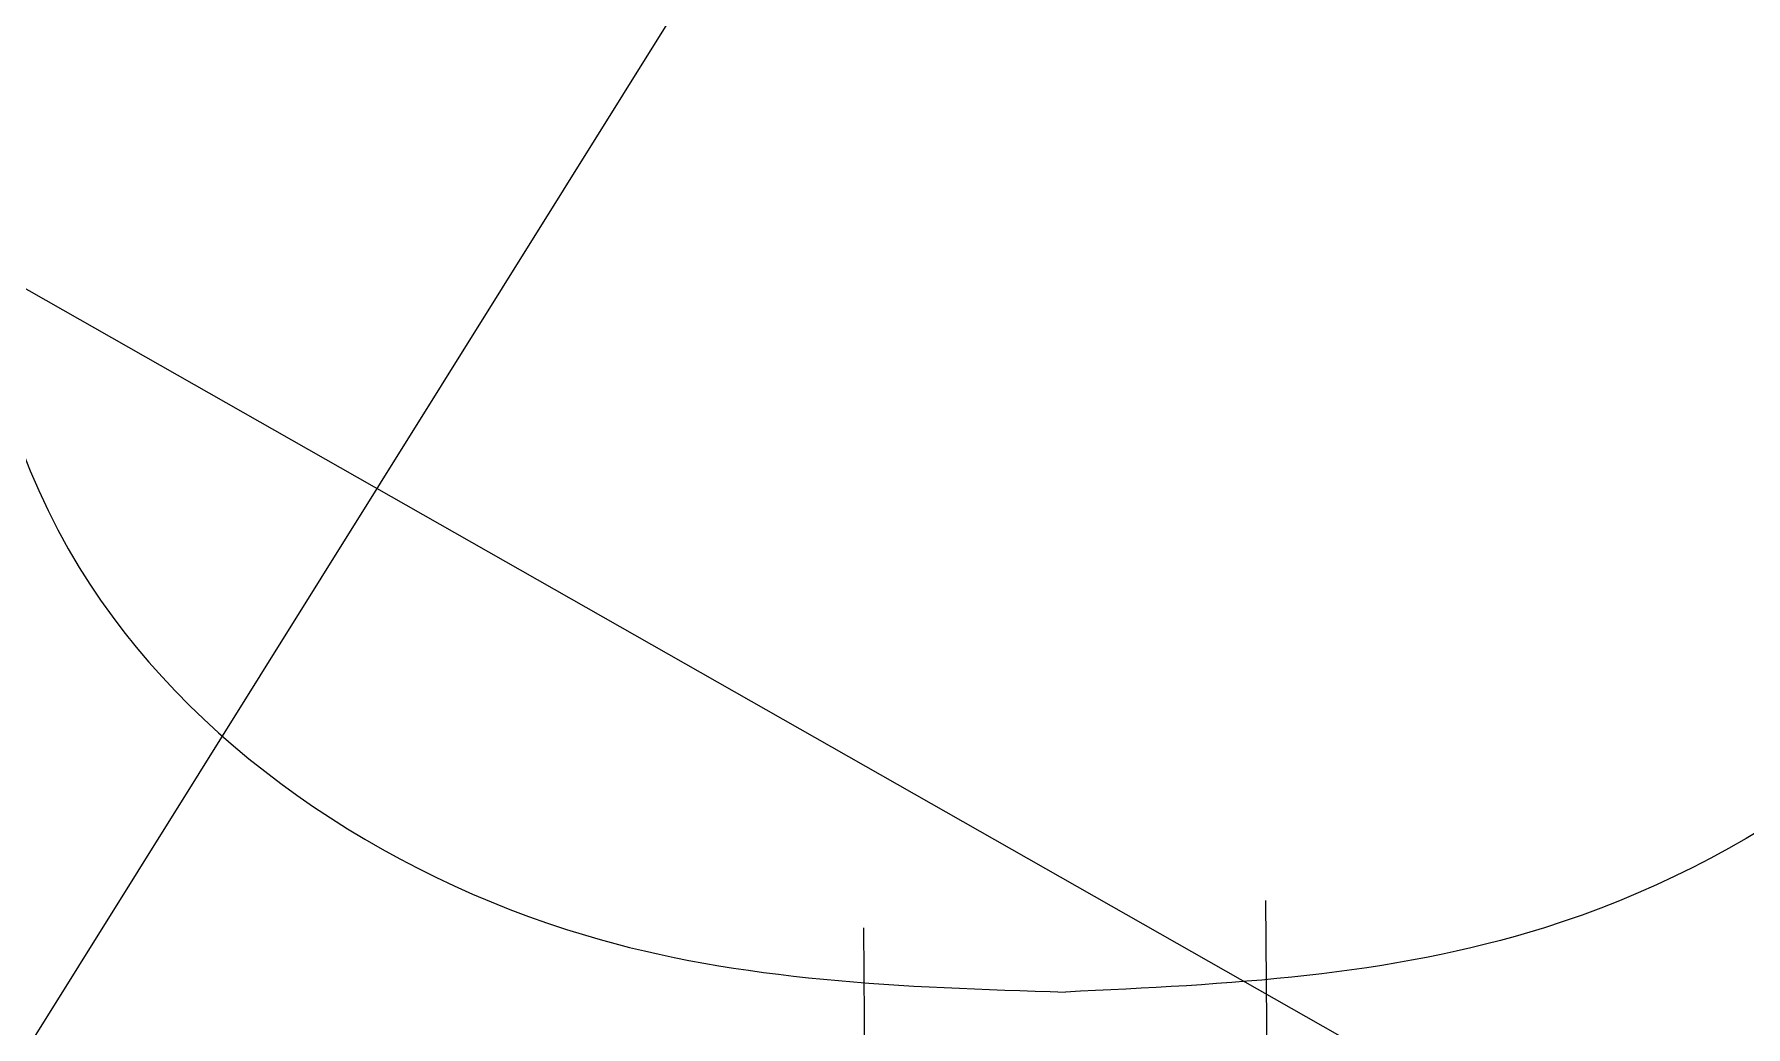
# Model space of a CAD drawing. Header units: metres. Extents: x 324293 to 653279, y 3585589 to 7191434.
# Drawn here: x 334456.5927 to 334456.9814, y 3600589.2618 to 3600589.4873 of the extents above; entities that cross this region are included whole.
import ezdxf

# ---------------------------------------------------------------- set-up
doc = ezdxf.new("R2010")
doc.units = ezdxf.units.M
for name, color, linetype in [('tarh', 6, 'Continuous'), ('Tir bargh', 10, 'Continuous'), ('V-NODE', 1, 'Continuous')]:
    doc.layers.add(name, color=color, linetype=linetype)

# ---------------------------------------------------------------- blocks, each defined once
blk = doc.blocks.new('E')
at = {"layer": 'Tir bargh'}
for p, q in [((0.75028, 4.18476), (-0.89308, 5.13588)), ((0.66267, 4.21081), (0.66267, 4.24226)), ((0.63348, 4.21036), (0.63348, 4.24051))]:
    blk.add_line(p, q, dxfattribs=at)
for points in [[(0.62498, 4.38613, -0.28802), (0.61151, 4.37845, -0.28802), (0.58662, 4.36133, -0.28802), (0.56655, 4.31675, -0.28802), (0.56887, 4.26484, -0.28802), (0.60947, 4.23725, -0.28802), (0.63635, 4.2362, -0.28802), (0.64807, 4.23574, -0.28802)], [(0.67116, 4.38613, -0.28802), (0.68464, 4.37845, -0.28802), (0.70953, 4.36133, -0.28802), (0.72959, 4.31675, -0.28802), (0.72727, 4.26484, -0.28802), (0.68667, 4.23725, -0.28802), (0.65979, 4.2362, -0.28802), (0.64807, 4.23574, -0.28802)]]:
    blk.add_open_spline(points, degree=3, knots=[0.28987, 0.28987, 0.28987, 0.28987, 0.908816, 1.521914, 2.211913, 2.829368, 3.306397, 3.306397, 3.306397, 3.306397], dxfattribs=at)
at = {"layer": 'Tir bargh', "invisible_edges": 15}
for points in [[(0.57981, 4.30746, -0.24861), (0.5795, 4.29627, -0.24843), (0.57276, 4.29627, -0.26355), (0.57311, 4.30746, -0.26367)], [(0.57311, 4.30746, -0.31238), (0.57276, 4.29627, -0.31249), (0.5795, 4.29627, -0.32762), (0.57981, 4.30746, -0.32744)], [(0.5895, 4.30746, -0.23528), (0.58923, 4.29627, -0.23504), (0.5795, 4.29627, -0.24843), (0.57981, 4.30746, -0.24861)], [(0.57981, 4.30746, -0.32744), (0.5795, 4.29627, -0.32762), (0.58923, 4.29627, -0.34101), (0.5895, 4.30746, -0.34077)], [(0.60174, 4.30746, -0.22426), (0.60153, 4.29627, -0.22396), (0.58923, 4.29627, -0.23504), (0.5895, 4.30746, -0.23528)], [(0.5895, 4.30746, -0.34077), (0.58923, 4.29627, -0.34101), (0.60153, 4.29627, -0.35209), (0.60174, 4.30746, -0.35179)], [(0.61601, 4.30746, -0.21602), (0.61586, 4.29627, -0.21569), (0.60153, 4.29627, -0.22396), (0.60174, 4.30746, -0.22426)], [(0.60174, 4.30746, -0.35179), (0.60153, 4.29627, -0.35209), (0.61586, 4.29627, -0.36036), (0.61601, 4.30746, -0.36003)], [(0.63168, 4.30746, -0.21092), (0.63161, 4.29627, -0.21057), (0.61586, 4.29627, -0.21569), (0.61601, 4.30746, -0.21602)], [(0.61601, 4.30746, -0.36003), (0.61586, 4.29627, -0.36036), (0.63161, 4.29627, -0.36548), (0.63168, 4.30746, -0.36512)], [(0.64807, 4.30746, -0.2092), (0.64807, 4.29627, -0.20884), (0.63161, 4.29627, -0.21057), (0.63168, 4.30746, -0.21092)], [(0.63168, 4.30746, -0.36512), (0.63161, 4.29627, -0.36548), (0.64807, 4.29627, -0.36721), (0.64807, 4.30746, -0.36685)], [(0.64807, 4.30746, -0.36685), (0.64807, 4.29627, -0.36721), (0.66454, 4.29627, -0.36548), (0.66446, 4.30746, -0.36512)], [(0.66446, 4.30746, -0.21092), (0.66454, 4.29627, -0.21057), (0.64807, 4.29627, -0.20884), (0.64807, 4.30746, -0.2092)], [(0.66446, 4.30746, -0.36512), (0.66454, 4.29627, -0.36548), (0.68028, 4.29627, -0.36036), (0.68013, 4.30746, -0.36003)], [(0.68013, 4.30746, -0.21602), (0.68028, 4.29627, -0.21569), (0.66454, 4.29627, -0.21057), (0.66446, 4.30746, -0.21092)], [(0.68013, 4.30746, -0.36003), (0.68028, 4.29627, -0.36036), (0.69462, 4.29627, -0.35209), (0.6944, 4.30746, -0.35179)], [(0.6944, 4.30746, -0.22426), (0.69462, 4.29627, -0.22396), (0.68028, 4.29627, -0.21569), (0.68013, 4.30746, -0.21602)], [(0.6944, 4.30746, -0.35179), (0.69462, 4.29627, -0.35209), (0.70692, 4.29627, -0.34101), (0.70665, 4.30746, -0.34077)], [(0.70665, 4.30746, -0.23528), (0.70692, 4.29627, -0.23504), (0.69462, 4.29627, -0.22396), (0.6944, 4.30746, -0.22426)], [(0.57276, 4.29627, -0.26355), (0.57392, 4.28514, -0.26393), (0.57053, 4.28514, -0.27987), (0.56932, 4.29627, -0.27975)], [(0.56932, 4.29627, -0.2963), (0.57053, 4.28514, -0.29617), (0.57392, 4.28514, -0.31212), (0.57276, 4.29627, -0.31249)], [(0.5795, 4.29627, -0.24843), (0.58055, 4.28514, -0.24904), (0.57392, 4.28514, -0.26393), (0.57276, 4.29627, -0.26355)], [(0.57276, 4.29627, -0.31249), (0.57392, 4.28514, -0.31212), (0.58055, 4.28514, -0.32701), (0.5795, 4.29627, -0.32762)], [(0.58923, 4.29627, -0.23504), (0.59013, 4.28514, -0.23585), (0.58055, 4.28514, -0.24904), (0.5795, 4.29627, -0.24843)], [(0.5795, 4.29627, -0.32762), (0.58055, 4.28514, -0.32701), (0.59013, 4.28514, -0.3402), (0.58923, 4.29627, -0.34101)], [(0.60153, 4.29627, -0.22396), (0.60224, 4.28514, -0.22494), (0.59013, 4.28514, -0.23585), (0.58923, 4.29627, -0.23504)], [(0.58923, 4.29627, -0.34101), (0.59013, 4.28514, -0.3402), (0.60224, 4.28514, -0.35111), (0.60153, 4.29627, -0.35209)], [(0.61586, 4.29627, -0.21569), (0.61636, 4.28514, -0.21679), (0.60224, 4.28514, -0.22494), (0.60153, 4.29627, -0.22396)], [(0.60153, 4.29627, -0.35209), (0.60224, 4.28514, -0.35111), (0.61636, 4.28514, -0.35926), (0.61586, 4.29627, -0.36036)], [(0.63161, 4.29627, -0.21057), (0.63186, 4.28514, -0.21176), (0.61636, 4.28514, -0.21679), (0.61586, 4.29627, -0.21569)], [(0.61586, 4.29627, -0.36036), (0.61636, 4.28514, -0.35926), (0.63186, 4.28514, -0.36429), (0.63161, 4.29627, -0.36548)], [(0.64807, 4.29627, -0.20884), (0.64807, 4.28514, -0.21005), (0.63186, 4.28514, -0.21176), (0.63161, 4.29627, -0.21057)], [(0.63161, 4.29627, -0.36548), (0.63186, 4.28514, -0.36429), (0.64807, 4.28514, -0.366), (0.64807, 4.29627, -0.36721)], [(0.64807, 4.29627, -0.36721), (0.64807, 4.28514, -0.366), (0.66428, 4.28514, -0.36429), (0.66454, 4.29627, -0.36548)], [(0.66454, 4.29627, -0.21057), (0.66428, 4.28514, -0.21176), (0.64807, 4.28514, -0.21005), (0.64807, 4.29627, -0.20884)], [(0.66454, 4.29627, -0.36548), (0.66428, 4.28514, -0.36429), (0.67979, 4.28514, -0.35926), (0.68028, 4.29627, -0.36036)], [(0.68028, 4.29627, -0.21569), (0.67979, 4.28514, -0.21679), (0.66428, 4.28514, -0.21176), (0.66454, 4.29627, -0.21057)], [(0.68028, 4.29627, -0.36036), (0.67979, 4.28514, -0.35926), (0.6939, 4.28514, -0.35111), (0.69462, 4.29627, -0.35209)], [(0.69462, 4.29627, -0.22396), (0.6939, 4.28514, -0.22494), (0.67979, 4.28514, -0.21679), (0.68028, 4.29627, -0.21569)], [(0.69462, 4.29627, -0.35209), (0.6939, 4.28514, -0.35111), (0.70602, 4.28514, -0.3402), (0.70692, 4.29627, -0.34101)], [(0.70692, 4.29627, -0.23504), (0.70602, 4.28514, -0.23585), (0.6939, 4.28514, -0.22494), (0.69462, 4.29627, -0.22396)], [(0.57392, 4.28514, -0.26393), (0.57687, 4.27439, -0.26489), (0.57361, 4.27439, -0.2802), (0.57053, 4.28514, -0.27987)], [(0.57053, 4.28514, -0.27987), (0.57361, 4.27439, -0.2802), (0.57361, 4.27439, -0.29585), (0.57053, 4.28514, -0.29617)], [(0.57053, 4.28514, -0.29617), (0.57361, 4.27439, -0.29585), (0.57687, 4.27439, -0.31116), (0.57392, 4.28514, -0.31212)], [(0.58055, 4.28514, -0.24904), (0.58323, 4.27439, -0.25059), (0.57687, 4.27439, -0.26489), (0.57392, 4.28514, -0.26393)], [(0.57392, 4.28514, -0.31212), (0.57687, 4.27439, -0.31116), (0.58323, 4.27439, -0.32546), (0.58055, 4.28514, -0.32701)], [(0.59013, 4.28514, -0.23585), (0.59243, 4.27439, -0.23793), (0.58323, 4.27439, -0.25059), (0.58055, 4.28514, -0.24904)], [(0.58055, 4.28514, -0.32701), (0.58323, 4.27439, -0.32546), (0.59243, 4.27439, -0.33812), (0.59013, 4.28514, -0.3402)], [(0.60224, 4.28514, -0.22494), (0.60406, 4.27439, -0.22745), (0.59243, 4.27439, -0.23793), (0.59013, 4.28514, -0.23585)], [(0.59013, 4.28514, -0.3402), (0.59243, 4.27439, -0.33812), (0.60406, 4.27439, -0.3486), (0.60224, 4.28514, -0.35111)], [(0.61636, 4.28514, -0.21679), (0.61762, 4.27439, -0.21963), (0.60406, 4.27439, -0.22745), (0.60224, 4.28514, -0.22494)], [(0.60224, 4.28514, -0.35111), (0.60406, 4.27439, -0.3486), (0.61762, 4.27439, -0.35642), (0.61636, 4.28514, -0.35926)], [(0.63186, 4.28514, -0.21176), (0.63251, 4.27439, -0.21479), (0.61762, 4.27439, -0.21963), (0.61636, 4.28514, -0.21679)], [(0.61636, 4.28514, -0.35926), (0.61762, 4.27439, -0.35642), (0.63251, 4.27439, -0.36126), (0.63186, 4.28514, -0.36429)], [(0.64807, 4.28514, -0.21005), (0.64807, 4.27439, -0.21315), (0.63251, 4.27439, -0.21479), (0.63186, 4.28514, -0.21176)], [(0.63186, 4.28514, -0.36429), (0.63251, 4.27439, -0.36126), (0.64807, 4.27439, -0.3629), (0.64807, 4.28514, -0.366)], [(0.64807, 4.28514, -0.366), (0.64807, 4.27439, -0.3629), (0.66364, 4.27439, -0.36126), (0.66428, 4.28514, -0.36429)], [(0.66428, 4.28514, -0.21176), (0.66364, 4.27439, -0.21479), (0.64807, 4.27439, -0.21315), (0.64807, 4.28514, -0.21005)], [(0.66428, 4.28514, -0.36429), (0.66364, 4.27439, -0.36126), (0.67852, 4.27439, -0.35642), (0.67979, 4.28514, -0.35926)], [(0.67979, 4.28514, -0.21679), (0.67852, 4.27439, -0.21963), (0.66364, 4.27439, -0.21479), (0.66428, 4.28514, -0.21176)], [(0.67979, 4.28514, -0.35926), (0.67852, 4.27439, -0.35642), (0.69208, 4.27439, -0.3486), (0.6939, 4.28514, -0.35111)], [(0.6939, 4.28514, -0.22494), (0.69208, 4.27439, -0.22745), (0.67852, 4.27439, -0.21963), (0.67979, 4.28514, -0.21679)], [(0.6939, 4.28514, -0.35111), (0.69208, 4.27439, -0.3486), (0.70371, 4.27439, -0.33812), (0.70602, 4.28514, -0.3402)], [(0.70602, 4.28514, -0.23585), (0.70371, 4.27439, -0.23793), (0.69208, 4.27439, -0.22745), (0.6939, 4.28514, -0.22494)], [(0.57687, 4.27439, -0.26489), (0.58187, 4.26452, -0.26651), (0.57885, 4.26452, -0.28075), (0.57361, 4.27439, -0.2802)], [(0.57361, 4.27439, -0.2802), (0.57885, 4.26452, -0.28075), (0.57885, 4.26452, -0.2953), (0.57361, 4.27439, -0.29585)], [(0.57361, 4.27439, -0.29585), (0.57885, 4.26452, -0.2953), (0.58187, 4.26452, -0.30953), (0.57687, 4.27439, -0.31116)], [(0.58323, 4.27439, -0.25059), (0.58779, 4.26452, -0.25322), (0.58187, 4.26452, -0.26651), (0.57687, 4.27439, -0.26489)], [(0.57687, 4.27439, -0.31116), (0.58187, 4.26452, -0.30953), (0.58779, 4.26452, -0.32283), (0.58323, 4.27439, -0.32546)], [(0.59243, 4.27439, -0.23793), (0.59634, 4.26452, -0.24145), (0.58779, 4.26452, -0.25322), (0.58323, 4.27439, -0.25059)], [(0.58323, 4.27439, -0.32546), (0.58779, 4.26452, -0.32283), (0.59634, 4.26452, -0.3346), (0.59243, 4.27439, -0.33812)], [(0.60406, 4.27439, -0.22745), (0.60716, 4.26452, -0.23171), (0.59634, 4.26452, -0.24145), (0.59243, 4.27439, -0.23793)], [(0.59243, 4.27439, -0.33812), (0.59634, 4.26452, -0.3346), (0.60716, 4.26452, -0.34434), (0.60406, 4.27439, -0.3486)], [(0.61762, 4.27439, -0.21963), (0.61976, 4.26452, -0.22443), (0.60716, 4.26452, -0.23171), (0.60406, 4.27439, -0.22745)], [(0.60406, 4.27439, -0.3486), (0.60716, 4.26452, -0.34434), (0.61976, 4.26452, -0.35161), (0.61762, 4.27439, -0.35642)], [(0.63251, 4.27439, -0.21479), (0.6336, 4.26452, -0.21994), (0.61976, 4.26452, -0.22443), (0.61762, 4.27439, -0.21963)], [(0.61762, 4.27439, -0.35642), (0.61976, 4.26452, -0.35161), (0.6336, 4.26452, -0.35611), (0.63251, 4.27439, -0.36126)], [(0.64807, 4.27439, -0.21315), (0.64807, 4.26452, -0.21842), (0.6336, 4.26452, -0.21994), (0.63251, 4.27439, -0.21479)], [(0.63251, 4.27439, -0.36126), (0.6336, 4.26452, -0.35611), (0.64807, 4.26452, -0.35763), (0.64807, 4.27439, -0.3629)], [(0.64807, 4.27439, -0.3629), (0.64807, 4.26452, -0.35763), (0.66254, 4.26452, -0.35611), (0.66364, 4.27439, -0.36126)], [(0.66364, 4.27439, -0.21479), (0.66254, 4.26452, -0.21994), (0.64807, 4.26452, -0.21842), (0.64807, 4.27439, -0.21315)], [(0.66364, 4.27439, -0.36126), (0.66254, 4.26452, -0.35611), (0.67638, 4.26452, -0.35161), (0.67852, 4.27439, -0.35642)], [(0.67852, 4.27439, -0.21963), (0.67638, 4.26452, -0.22443), (0.66254, 4.26452, -0.21994), (0.66364, 4.27439, -0.21479)], [(0.67852, 4.27439, -0.35642), (0.67638, 4.26452, -0.35161), (0.68899, 4.26452, -0.34434), (0.69208, 4.27439, -0.3486)], [(0.69208, 4.27439, -0.22745), (0.68899, 4.26452, -0.23171), (0.67638, 4.26452, -0.22443), (0.67852, 4.27439, -0.21963)], [(0.69208, 4.27439, -0.3486), (0.68899, 4.26452, -0.34434), (0.6998, 4.26452, -0.3346), (0.70371, 4.27439, -0.33812)], [(0.70371, 4.27439, -0.23793), (0.6998, 4.26452, -0.24145), (0.68899, 4.26452, -0.23171), (0.69208, 4.27439, -0.22745)], [(0.58187, 4.26452, -0.26651), (0.5888, 4.25602, -0.26877), (0.58609, 4.25602, -0.28151), (0.57885, 4.26452, -0.28075)], [(0.57885, 4.26452, -0.28075), (0.58609, 4.25602, -0.28151), (0.58609, 4.25602, -0.29454), (0.57885, 4.26452, -0.2953)], [(0.57885, 4.26452, -0.2953), (0.58609, 4.25602, -0.29454), (0.5888, 4.25602, -0.30728), (0.58187, 4.26452, -0.30953)], [(0.58779, 4.26452, -0.25322), (0.5941, 4.25602, -0.25686), (0.5888, 4.25602, -0.26877), (0.58187, 4.26452, -0.26651)], [(0.58187, 4.26452, -0.30953), (0.5888, 4.25602, -0.30728), (0.5941, 4.25602, -0.31919), (0.58779, 4.26452, -0.32283)], [(0.59634, 4.26452, -0.24145), (0.60176, 4.25602, -0.24632), (0.5941, 4.25602, -0.25686), (0.58779, 4.26452, -0.25322)], [(0.58779, 4.26452, -0.32283), (0.5941, 4.25602, -0.31919), (0.60176, 4.25602, -0.32973), (0.59634, 4.26452, -0.3346)], [(0.60716, 4.26452, -0.23171), (0.61144, 4.25602, -0.2376), (0.60176, 4.25602, -0.24632), (0.59634, 4.26452, -0.24145)], [(0.59634, 4.26452, -0.3346), (0.60176, 4.25602, -0.32973), (0.61144, 4.25602, -0.33845), (0.60716, 4.26452, -0.34434)], [(0.61976, 4.26452, -0.22443), (0.62272, 4.25602, -0.23109), (0.61144, 4.25602, -0.2376), (0.60716, 4.26452, -0.23171)], [(0.60716, 4.26452, -0.34434), (0.61144, 4.25602, -0.33845), (0.62272, 4.25602, -0.34496), (0.61976, 4.26452, -0.35161)], [(0.6336, 4.26452, -0.21994), (0.63511, 4.25602, -0.22706), (0.62272, 4.25602, -0.23109), (0.61976, 4.26452, -0.22443)], [(0.61976, 4.26452, -0.35161), (0.62272, 4.25602, -0.34496), (0.63511, 4.25602, -0.34899), (0.6336, 4.26452, -0.35611)], [(0.64807, 4.26452, -0.21842), (0.64807, 4.25602, -0.2257), (0.63511, 4.25602, -0.22706), (0.6336, 4.26452, -0.21994)], [(0.6336, 4.26452, -0.35611), (0.63511, 4.25602, -0.34899), (0.64807, 4.25602, -0.35035), (0.64807, 4.26452, -0.35763)], [(0.64807, 4.26452, -0.35763), (0.64807, 4.25602, -0.35035), (0.66103, 4.25602, -0.34899), (0.66254, 4.26452, -0.35611)], [(0.66254, 4.26452, -0.21994), (0.66103, 4.25602, -0.22706), (0.64807, 4.25602, -0.2257), (0.64807, 4.26452, -0.21842)], [(0.66254, 4.26452, -0.35611), (0.66103, 4.25602, -0.34899), (0.67342, 4.25602, -0.34496), (0.67638, 4.26452, -0.35161)], [(0.67638, 4.26452, -0.22443), (0.67342, 4.25602, -0.23109), (0.66103, 4.25602, -0.22706), (0.66254, 4.26452, -0.21994)], [(0.67638, 4.26452, -0.35161), (0.67342, 4.25602, -0.34496), (0.68471, 4.25602, -0.33845), (0.68899, 4.26452, -0.34434)], [(0.68899, 4.26452, -0.23171), (0.68471, 4.25602, -0.2376), (0.67342, 4.25602, -0.23109), (0.67638, 4.26452, -0.22443)], [(0.68899, 4.26452, -0.34434), (0.68471, 4.25602, -0.33845), (0.69439, 4.25602, -0.32973), (0.6998, 4.26452, -0.3346)], [(0.6998, 4.26452, -0.24145), (0.69439, 4.25602, -0.24632), (0.68471, 4.25602, -0.2376), (0.68899, 4.26452, -0.23171)], [(0.6998, 4.26452, -0.3346), (0.69439, 4.25602, -0.32973), (0.70205, 4.25602, -0.31919), (0.70835, 4.26452, -0.32283)], [(0.70835, 4.26452, -0.25322), (0.70205, 4.25602, -0.25686), (0.69439, 4.25602, -0.24632), (0.6998, 4.26452, -0.24145)], [(0.5888, 4.25602, -0.26877), (0.59711, 4.24904, -0.27147), (0.59479, 4.24904, -0.28242), (0.58609, 4.25602, -0.28151)], [(0.58609, 4.25602, -0.28151), (0.59479, 4.24904, -0.28242), (0.59479, 4.24904, -0.29363), (0.58609, 4.25602, -0.29454)], [(0.58609, 4.25602, -0.29454), (0.59479, 4.24904, -0.29363), (0.59711, 4.24904, -0.30458), (0.5888, 4.25602, -0.30728)], [(0.5941, 4.25602, -0.25686), (0.60167, 4.24904, -0.26123), (0.59711, 4.24904, -0.27147), (0.5888, 4.25602, -0.26877)], [(0.5888, 4.25602, -0.30728), (0.59711, 4.24904, -0.30458), (0.60167, 4.24904, -0.31481), (0.5941, 4.25602, -0.31919)], [(0.60176, 4.25602, -0.24632), (0.60825, 4.24904, -0.25217), (0.60167, 4.24904, -0.26123), (0.5941, 4.25602, -0.25686)], [(0.5941, 4.25602, -0.31919), (0.60167, 4.24904, -0.31481), (0.60825, 4.24904, -0.32388), (0.60176, 4.25602, -0.32973)], [(0.61144, 4.25602, -0.2376), (0.61658, 4.24904, -0.24468), (0.60825, 4.24904, -0.25217), (0.60176, 4.25602, -0.24632)], [(0.60176, 4.25602, -0.32973), (0.60825, 4.24904, -0.32388), (0.61658, 4.24904, -0.33137), (0.61144, 4.25602, -0.33845)], [(0.62272, 4.25602, -0.23109), (0.62628, 4.24904, -0.23908), (0.61658, 4.24904, -0.24468), (0.61144, 4.25602, -0.2376)], [(0.61144, 4.25602, -0.33845), (0.61658, 4.24904, -0.33137), (0.62628, 4.24904, -0.33697), (0.62272, 4.25602, -0.34496)], [(0.63511, 4.25602, -0.22706), (0.63693, 4.24904, -0.23562), (0.62628, 4.24904, -0.23908), (0.62272, 4.25602, -0.23109)], [(0.62272, 4.25602, -0.34496), (0.62628, 4.24904, -0.33697), (0.63693, 4.24904, -0.34043), (0.63511, 4.25602, -0.34899)], [(0.64807, 4.25602, -0.2257), (0.64807, 4.24904, -0.23445), (0.63693, 4.24904, -0.23562), (0.63511, 4.25602, -0.22706)], [(0.63511, 4.25602, -0.34899), (0.63693, 4.24904, -0.34043), (0.64807, 4.24904, -0.3416), (0.64807, 4.25602, -0.35035)], [(0.64807, 4.25602, -0.35035), (0.64807, 4.24904, -0.3416), (0.65921, 4.24904, -0.34043), (0.66103, 4.25602, -0.34899)], [(0.66103, 4.25602, -0.22706), (0.65921, 4.24904, -0.23562), (0.64807, 4.24904, -0.23445), (0.64807, 4.25602, -0.2257)], [(0.66103, 4.25602, -0.34899), (0.65921, 4.24904, -0.34043), (0.66986, 4.24904, -0.33697), (0.67342, 4.25602, -0.34496)], [(0.67342, 4.25602, -0.23109), (0.66986, 4.24904, -0.23908), (0.65921, 4.24904, -0.23562), (0.66103, 4.25602, -0.22706)], [(0.67342, 4.25602, -0.34496), (0.66986, 4.24904, -0.33697), (0.67957, 4.24904, -0.33137), (0.68471, 4.25602, -0.33845)], [(0.68471, 4.25602, -0.2376), (0.67957, 4.24904, -0.24468), (0.66986, 4.24904, -0.23908), (0.67342, 4.25602, -0.23109)], [(0.68471, 4.25602, -0.33845), (0.67957, 4.24904, -0.33137), (0.68789, 4.24904, -0.32388), (0.69439, 4.25602, -0.32973)], [(0.69439, 4.25602, -0.24632), (0.68789, 4.24904, -0.25217), (0.67957, 4.24904, -0.24468), (0.68471, 4.25602, -0.2376)], [(0.69439, 4.25602, -0.32973), (0.68789, 4.24904, -0.32388), (0.69447, 4.24904, -0.31481), (0.70205, 4.25602, -0.31919)], [(0.70205, 4.25602, -0.25686), (0.69447, 4.24904, -0.26123), (0.68789, 4.24904, -0.25217), (0.69439, 4.25602, -0.24632)], [(0.70205, 4.25602, -0.31919), (0.69447, 4.24904, -0.31481), (0.69903, 4.24904, -0.30458), (0.70735, 4.25602, -0.30728)], [(0.70735, 4.25602, -0.26877), (0.69903, 4.24904, -0.27147), (0.69447, 4.24904, -0.26123), (0.70205, 4.25602, -0.25686)], [(0.59711, 4.24904, -0.27147), (0.60641, 4.24358, -0.27449), (0.60451, 4.24358, -0.28345), (0.59479, 4.24904, -0.28242)], [(0.59479, 4.24904, -0.28242), (0.60451, 4.24358, -0.28345), (0.60451, 4.24358, -0.2926), (0.59479, 4.24904, -0.29363)], [(0.59479, 4.24904, -0.29363), (0.60451, 4.24358, -0.2926), (0.60641, 4.24358, -0.30156), (0.59711, 4.24904, -0.30458)], [(0.60167, 4.24904, -0.26123), (0.61014, 4.24358, -0.26612), (0.60641, 4.24358, -0.27449), (0.59711, 4.24904, -0.27147)], [(0.59711, 4.24904, -0.30458), (0.60641, 4.24358, -0.30156), (0.61014, 4.24358, -0.30993), (0.60167, 4.24904, -0.31481)], [(0.60825, 4.24904, -0.25217), (0.61552, 4.24358, -0.25871), (0.61014, 4.24358, -0.26612), (0.60167, 4.24904, -0.26123)], [(0.60167, 4.24904, -0.31481), (0.61014, 4.24358, -0.30993), (0.61552, 4.24358, -0.31734), (0.60825, 4.24904, -0.32388)], [(0.61658, 4.24904, -0.24468), (0.62232, 4.24358, -0.25259), (0.61552, 4.24358, -0.25871), (0.60825, 4.24904, -0.25217)], [(0.60825, 4.24904, -0.32388), (0.61552, 4.24358, -0.31734), (0.62232, 4.24358, -0.32346), (0.61658, 4.24904, -0.33137)], [(0.62628, 4.24904, -0.23908), (0.63025, 4.24358, -0.24801), (0.62232, 4.24358, -0.25259), (0.61658, 4.24904, -0.24468)], [(0.61658, 4.24904, -0.33137), (0.62232, 4.24358, -0.32346), (0.63025, 4.24358, -0.32804), (0.62628, 4.24904, -0.33697)], [(0.63693, 4.24904, -0.23562), (0.63896, 4.24358, -0.24518), (0.63025, 4.24358, -0.24801), (0.62628, 4.24904, -0.23908)], [(0.62628, 4.24904, -0.33697), (0.63025, 4.24358, -0.32804), (0.63896, 4.24358, -0.33087), (0.63693, 4.24904, -0.34043)], [(0.64807, 4.24904, -0.23445), (0.64807, 4.24358, -0.24422), (0.63896, 4.24358, -0.24518), (0.63693, 4.24904, -0.23562)], [(0.63693, 4.24904, -0.34043), (0.63896, 4.24358, -0.33087), (0.64807, 4.24358, -0.33183), (0.64807, 4.24904, -0.3416)], [(0.64807, 4.24904, -0.3416), (0.64807, 4.24358, -0.33183), (0.65718, 4.24358, -0.33087), (0.65921, 4.24904, -0.34043)], [(0.65921, 4.24904, -0.23562), (0.65718, 4.24358, -0.24518), (0.64807, 4.24358, -0.24422), (0.64807, 4.24904, -0.23445)], [(0.65921, 4.24904, -0.34043), (0.65718, 4.24358, -0.33087), (0.66589, 4.24358, -0.32804), (0.66986, 4.24904, -0.33697)], [(0.66986, 4.24904, -0.23908), (0.66589, 4.24358, -0.24801), (0.65718, 4.24358, -0.24518), (0.65921, 4.24904, -0.23562)], [(0.66986, 4.24904, -0.33697), (0.66589, 4.24358, -0.32804), (0.67382, 4.24358, -0.32346), (0.67957, 4.24904, -0.33137)], [(0.67957, 4.24904, -0.24468), (0.67382, 4.24358, -0.25259), (0.66589, 4.24358, -0.24801), (0.66986, 4.24904, -0.23908)], [(0.67957, 4.24904, -0.33137), (0.67382, 4.24358, -0.32346), (0.68063, 4.24358, -0.31734), (0.68789, 4.24904, -0.32388)], [(0.68789, 4.24904, -0.25217), (0.68063, 4.24358, -0.25871), (0.67382, 4.24358, -0.25259), (0.67957, 4.24904, -0.24468)], [(0.68789, 4.24904, -0.32388), (0.68063, 4.24358, -0.31734), (0.68601, 4.24358, -0.30993), (0.69447, 4.24904, -0.31481)], [(0.69447, 4.24904, -0.26123), (0.68601, 4.24358, -0.26612), (0.68063, 4.24358, -0.25871), (0.68789, 4.24904, -0.25217)], [(0.69447, 4.24904, -0.31481), (0.68601, 4.24358, -0.30993), (0.68973, 4.24358, -0.30156), (0.69903, 4.24904, -0.30458)], [(0.69903, 4.24904, -0.27147), (0.68973, 4.24358, -0.27449), (0.68601, 4.24358, -0.26612), (0.69447, 4.24904, -0.26123)], [(0.69903, 4.24904, -0.30458), (0.68973, 4.24358, -0.30156), (0.69164, 4.24358, -0.2926), (0.70136, 4.24904, -0.29363)], [(0.70136, 4.24904, -0.28242), (0.69164, 4.24358, -0.28345), (0.68973, 4.24358, -0.27449), (0.69903, 4.24904, -0.27147)], [(0.70136, 4.24904, -0.29363), (0.69164, 4.24358, -0.2926), (0.69164, 4.24358, -0.28345), (0.70136, 4.24904, -0.28242)], [(0.60641, 4.24358, -0.27449), (0.6164, 4.2397, -0.27773), (0.61495, 4.2397, -0.28454), (0.60451, 4.24358, -0.28345)], [(0.60451, 4.24358, -0.28345), (0.61495, 4.2397, -0.28454), (0.61495, 4.2397, -0.29151), (0.60451, 4.24358, -0.2926)], [(0.60451, 4.24358, -0.2926), (0.61495, 4.2397, -0.29151), (0.6164, 4.2397, -0.29832), (0.60641, 4.24358, -0.30156)], [(0.61014, 4.24358, -0.26612), (0.61923, 4.2397, -0.27137), (0.6164, 4.2397, -0.27773), (0.60641, 4.24358, -0.27449)], [(0.60641, 4.24358, -0.30156), (0.6164, 4.2397, -0.29832), (0.61923, 4.2397, -0.30468), (0.61014, 4.24358, -0.30993)], [(0.61552, 4.24358, -0.25871), (0.62332, 4.2397, -0.26574), (0.61923, 4.2397, -0.27137), (0.61014, 4.24358, -0.26612)], [(0.61014, 4.24358, -0.30993), (0.61923, 4.2397, -0.30468), (0.62332, 4.2397, -0.31031), (0.61552, 4.24358, -0.31734)], [(0.62232, 4.24358, -0.25259), (0.6285, 4.2397, -0.26108), (0.62332, 4.2397, -0.26574), (0.61552, 4.24358, -0.25871)], [(0.61552, 4.24358, -0.31734), (0.62332, 4.2397, -0.31031), (0.6285, 4.2397, -0.31497), (0.62232, 4.24358, -0.32346)], [(0.63025, 4.24358, -0.24801), (0.63453, 4.2397, -0.2576), (0.6285, 4.2397, -0.26108), (0.62232, 4.24358, -0.25259)], [(0.62232, 4.24358, -0.32346), (0.6285, 4.2397, -0.31497), (0.63453, 4.2397, -0.31845), (0.63025, 4.24358, -0.32804)], [(0.63896, 4.24358, -0.24518), (0.64115, 4.2397, -0.25545), (0.63453, 4.2397, -0.2576), (0.63025, 4.24358, -0.24801)], [(0.63025, 4.24358, -0.32804), (0.63453, 4.2397, -0.31845), (0.64115, 4.2397, -0.3206), (0.63896, 4.24358, -0.33087)], [(0.64807, 4.24358, -0.24422), (0.64807, 4.2397, -0.25472), (0.64115, 4.2397, -0.25545), (0.63896, 4.24358, -0.24518)], [(0.63896, 4.24358, -0.33087), (0.64115, 4.2397, -0.3206), (0.64807, 4.2397, -0.32133), (0.64807, 4.24358, -0.33183)], [(0.64807, 4.24358, -0.33183), (0.64807, 4.2397, -0.32133), (0.655, 4.2397, -0.3206), (0.65718, 4.24358, -0.33087)], [(0.65718, 4.24358, -0.24518), (0.655, 4.2397, -0.25545), (0.64807, 4.2397, -0.25472), (0.64807, 4.24358, -0.24422)], [(0.65718, 4.24358, -0.33087), (0.655, 4.2397, -0.3206), (0.66162, 4.2397, -0.31845), (0.66589, 4.24358, -0.32804)], [(0.66589, 4.24358, -0.24801), (0.66162, 4.2397, -0.2576), (0.655, 4.2397, -0.25545), (0.65718, 4.24358, -0.24518)], [(0.66589, 4.24358, -0.32804), (0.66162, 4.2397, -0.31845), (0.66765, 4.2397, -0.31497), (0.67382, 4.24358, -0.32346)], [(0.67382, 4.24358, -0.25259), (0.66765, 4.2397, -0.26108), (0.66162, 4.2397, -0.2576), (0.66589, 4.24358, -0.24801)], [(0.67382, 4.24358, -0.32346), (0.66765, 4.2397, -0.31497), (0.67282, 4.2397, -0.31031), (0.68063, 4.24358, -0.31734)], [(0.68063, 4.24358, -0.25871), (0.67282, 4.2397, -0.26574), (0.66765, 4.2397, -0.26108), (0.67382, 4.24358, -0.25259)], [(0.68063, 4.24358, -0.31734), (0.67282, 4.2397, -0.31031), (0.67691, 4.2397, -0.30468), (0.68601, 4.24358, -0.30993)], [(0.68601, 4.24358, -0.26612), (0.67691, 4.2397, -0.27137), (0.67282, 4.2397, -0.26574), (0.68063, 4.24358, -0.25871)], [(0.68601, 4.24358, -0.30993), (0.67691, 4.2397, -0.30468), (0.67975, 4.2397, -0.29832), (0.68973, 4.24358, -0.30156)], [(0.68973, 4.24358, -0.27449), (0.67975, 4.2397, -0.27773), (0.67691, 4.2397, -0.27137), (0.68601, 4.24358, -0.26612)], [(0.68973, 4.24358, -0.30156), (0.67975, 4.2397, -0.29832), (0.68119, 4.2397, -0.29151), (0.69164, 4.24358, -0.2926)], [(0.69164, 4.24358, -0.28345), (0.68119, 4.2397, -0.28454), (0.67975, 4.2397, -0.27773), (0.68973, 4.24358, -0.27449)], [(0.69164, 4.24358, -0.2926), (0.68119, 4.2397, -0.29151), (0.68119, 4.2397, -0.28454), (0.69164, 4.24358, -0.28345)], [(0.6164, 4.2397, -0.27773), (0.62682, 4.2374, -0.28112), (0.62585, 4.2374, -0.28569), (0.61495, 4.2397, -0.28454)], [(0.61495, 4.2397, -0.28454), (0.62585, 4.2374, -0.28569), (0.62585, 4.2374, -0.29036), (0.61495, 4.2397, -0.29151)], [(0.61495, 4.2397, -0.29151), (0.62585, 4.2374, -0.29036), (0.62682, 4.2374, -0.29493), (0.6164, 4.2397, -0.29832)], [(0.61923, 4.2397, -0.27137), (0.62872, 4.2374, -0.27685), (0.62682, 4.2374, -0.28112), (0.6164, 4.2397, -0.27773)], [(0.6164, 4.2397, -0.29832), (0.62682, 4.2374, -0.29493), (0.62872, 4.2374, -0.2992), (0.61923, 4.2397, -0.30468)], [(0.62332, 4.2397, -0.26574), (0.63147, 4.2374, -0.27308), (0.62872, 4.2374, -0.27685), (0.61923, 4.2397, -0.27137)], [(0.61923, 4.2397, -0.30468), (0.62872, 4.2374, -0.2992), (0.63147, 4.2374, -0.30297), (0.62332, 4.2397, -0.31031)], [(0.6285, 4.2397, -0.26108), (0.63494, 4.2374, -0.26995), (0.63147, 4.2374, -0.27308), (0.62332, 4.2397, -0.26574)], [(0.62332, 4.2397, -0.31031), (0.63147, 4.2374, -0.30297), (0.63494, 4.2374, -0.3061), (0.6285, 4.2397, -0.31497)], [(0.63453, 4.2397, -0.2576), (0.63898, 4.2374, -0.26761), (0.63494, 4.2374, -0.26995), (0.6285, 4.2397, -0.26108)], [(0.6285, 4.2397, -0.31497), (0.63494, 4.2374, -0.3061), (0.63898, 4.2374, -0.30843), (0.63453, 4.2397, -0.31845)], [(0.64115, 4.2397, -0.25545), (0.64343, 4.2374, -0.26617), (0.63898, 4.2374, -0.26761), (0.63453, 4.2397, -0.2576)], [(0.63453, 4.2397, -0.31845), (0.63898, 4.2374, -0.30843), (0.64343, 4.2374, -0.30988), (0.64115, 4.2397, -0.3206)], [(0.64807, 4.2397, -0.25472), (0.64807, 4.2374, -0.26568), (0.64343, 4.2374, -0.26617), (0.64115, 4.2397, -0.25545)], [(0.64115, 4.2397, -0.3206), (0.64343, 4.2374, -0.30988), (0.64807, 4.2374, -0.31037), (0.64807, 4.2397, -0.32133)], [(0.64807, 4.2397, -0.32133), (0.64807, 4.2374, -0.31037), (0.65272, 4.2374, -0.30988), (0.655, 4.2397, -0.3206)], [(0.655, 4.2397, -0.25545), (0.65272, 4.2374, -0.26617), (0.64807, 4.2374, -0.26568), (0.64807, 4.2397, -0.25472)], [(0.655, 4.2397, -0.3206), (0.65272, 4.2374, -0.30988), (0.65716, 4.2374, -0.30843), (0.66162, 4.2397, -0.31845)], [(0.66162, 4.2397, -0.2576), (0.65716, 4.2374, -0.26761), (0.65272, 4.2374, -0.26617), (0.655, 4.2397, -0.25545)], [(0.66162, 4.2397, -0.31845), (0.65716, 4.2374, -0.30843), (0.6612, 4.2374, -0.3061), (0.66765, 4.2397, -0.31497)], [(0.66765, 4.2397, -0.26108), (0.6612, 4.2374, -0.26995), (0.65716, 4.2374, -0.26761), (0.66162, 4.2397, -0.2576)], [(0.66765, 4.2397, -0.31497), (0.6612, 4.2374, -0.3061), (0.66468, 4.2374, -0.30297), (0.67282, 4.2397, -0.31031)], [(0.67282, 4.2397, -0.26574), (0.66468, 4.2374, -0.27308), (0.6612, 4.2374, -0.26995), (0.66765, 4.2397, -0.26108)], [(0.67282, 4.2397, -0.31031), (0.66468, 4.2374, -0.30297), (0.66742, 4.2374, -0.2992), (0.67691, 4.2397, -0.30468)], [(0.67691, 4.2397, -0.27137), (0.66742, 4.2374, -0.27685), (0.66468, 4.2374, -0.27308), (0.67282, 4.2397, -0.26574)], [(0.67691, 4.2397, -0.30468), (0.66742, 4.2374, -0.2992), (0.66932, 4.2374, -0.29493), (0.67975, 4.2397, -0.29832)], [(0.67975, 4.2397, -0.27773), (0.66932, 4.2374, -0.28112), (0.66742, 4.2374, -0.27685), (0.67691, 4.2397, -0.27137)], [(0.67975, 4.2397, -0.29832), (0.66932, 4.2374, -0.29493), (0.67029, 4.2374, -0.29036), (0.68119, 4.2397, -0.29151)], [(0.68119, 4.2397, -0.28454), (0.67029, 4.2374, -0.28569), (0.66932, 4.2374, -0.28112), (0.67975, 4.2397, -0.27773)], [(0.68119, 4.2397, -0.29151), (0.67029, 4.2374, -0.29036), (0.67029, 4.2374, -0.28569), (0.68119, 4.2397, -0.28454)], [(0.62682, 4.2374, -0.28112), (0.63743, 4.23628, -0.28457), (0.63694, 4.23628, -0.28685), (0.62585, 4.2374, -0.28569)], [(0.62585, 4.2374, -0.28569), (0.63694, 4.23628, -0.28685), (0.63694, 4.23628, -0.28919), (0.62585, 4.2374, -0.29036)], [(0.62585, 4.2374, -0.29036), (0.63694, 4.23628, -0.28919), (0.63743, 4.23628, -0.29148), (0.62682, 4.2374, -0.29493)], [(0.62872, 4.2374, -0.27685), (0.63838, 4.23628, -0.28243), (0.63743, 4.23628, -0.28457), (0.62682, 4.2374, -0.28112)], [(0.62682, 4.2374, -0.29493), (0.63743, 4.23628, -0.29148), (0.63838, 4.23628, -0.29362), (0.62872, 4.2374, -0.2992)], [(0.63147, 4.2374, -0.27308), (0.63975, 4.23628, -0.28053), (0.63838, 4.23628, -0.28243), (0.62872, 4.2374, -0.27685)], [(0.62872, 4.2374, -0.2992), (0.63838, 4.23628, -0.29362), (0.63975, 4.23628, -0.29551), (0.63147, 4.2374, -0.30297)], [(0.63494, 4.2374, -0.26995), (0.64149, 4.23628, -0.27897), (0.63975, 4.23628, -0.28053), (0.63147, 4.2374, -0.27308)], [(0.63147, 4.2374, -0.30297), (0.63975, 4.23628, -0.29551), (0.64149, 4.23628, -0.29708), (0.63494, 4.2374, -0.3061)], [(0.63898, 4.2374, -0.26761), (0.64352, 4.23628, -0.2778), (0.64149, 4.23628, -0.27897), (0.63494, 4.2374, -0.26995)], [(0.63494, 4.2374, -0.3061), (0.64149, 4.23628, -0.29708), (0.64352, 4.23628, -0.29825), (0.63898, 4.2374, -0.30843)], [(0.64343, 4.2374, -0.26617), (0.64574, 4.23628, -0.27708), (0.64352, 4.23628, -0.2778), (0.63898, 4.2374, -0.26761)], [(0.63898, 4.2374, -0.30843), (0.64352, 4.23628, -0.29825), (0.64574, 4.23628, -0.29897), (0.64343, 4.2374, -0.30988)], [(0.64807, 4.2374, -0.26568), (0.64807, 4.23628, -0.27683), (0.64574, 4.23628, -0.27708), (0.64343, 4.2374, -0.26617)], [(0.64343, 4.2374, -0.30988), (0.64574, 4.23628, -0.29897), (0.64807, 4.23628, -0.29922), (0.64807, 4.2374, -0.31037)], [(0.64807, 4.2374, -0.31037), (0.64807, 4.23628, -0.29922), (0.6504, 4.23628, -0.29897), (0.65272, 4.2374, -0.30988)], [(0.65272, 4.2374, -0.26617), (0.6504, 4.23628, -0.27708), (0.64807, 4.23628, -0.27683), (0.64807, 4.2374, -0.26568)], [(0.65272, 4.2374, -0.30988), (0.6504, 4.23628, -0.29897), (0.65262, 4.23628, -0.29825), (0.65716, 4.2374, -0.30843)], [(0.65716, 4.2374, -0.26761), (0.65262, 4.23628, -0.2778), (0.6504, 4.23628, -0.27708), (0.65272, 4.2374, -0.26617)], [(0.65716, 4.2374, -0.30843), (0.65262, 4.23628, -0.29825), (0.65465, 4.23628, -0.29708), (0.6612, 4.2374, -0.3061)], [(0.6612, 4.2374, -0.26995), (0.65465, 4.23628, -0.27897), (0.65262, 4.23628, -0.2778), (0.65716, 4.2374, -0.26761)], [(0.6612, 4.2374, -0.3061), (0.65465, 4.23628, -0.29708), (0.65639, 4.23628, -0.29551), (0.66468, 4.2374, -0.30297)], [(0.66468, 4.2374, -0.27308), (0.65639, 4.23628, -0.28053), (0.65465, 4.23628, -0.27897), (0.6612, 4.2374, -0.26995)], [(0.66468, 4.2374, -0.30297), (0.65639, 4.23628, -0.29551), (0.65777, 4.23628, -0.29362), (0.66742, 4.2374, -0.2992)], [(0.66742, 4.2374, -0.27685), (0.65777, 4.23628, -0.28243), (0.65639, 4.23628, -0.28053), (0.66468, 4.2374, -0.27308)], [(0.66742, 4.2374, -0.2992), (0.65777, 4.23628, -0.29362), (0.65872, 4.23628, -0.29148), (0.66932, 4.2374, -0.29493)], [(0.66932, 4.2374, -0.28112), (0.65872, 4.23628, -0.28457), (0.65777, 4.23628, -0.28243), (0.66742, 4.2374, -0.27685)], [(0.66932, 4.2374, -0.29493), (0.65872, 4.23628, -0.29148), (0.6592, 4.23628, -0.28919), (0.67029, 4.2374, -0.29036)], [(0.67029, 4.2374, -0.28569), (0.6592, 4.23628, -0.28685), (0.65872, 4.23628, -0.28457), (0.66932, 4.2374, -0.28112)], [(0.67029, 4.2374, -0.29036), (0.6592, 4.23628, -0.28919), (0.6592, 4.23628, -0.28685), (0.67029, 4.2374, -0.28569)], [(0.63743, 4.23628, -0.28457), (0.64807, 4.23574, -0.28802), (0.64807, 4.23574, -0.28802), (0.63694, 4.23628, -0.28685)], [(0.63694, 4.23628, -0.28685), (0.64807, 4.23574, -0.28802), (0.64807, 4.23574, -0.28802), (0.63694, 4.23628, -0.28919)], [(0.63694, 4.23628, -0.28919), (0.64807, 4.23574, -0.28802), (0.64807, 4.23574, -0.28802), (0.63743, 4.23628, -0.29148)], [(0.63838, 4.23628, -0.28243), (0.64807, 4.23574, -0.28802), (0.64807, 4.23574, -0.28802), (0.63743, 4.23628, -0.28457)], [(0.63743, 4.23628, -0.29148), (0.64807, 4.23574, -0.28802), (0.64807, 4.23574, -0.28802), (0.63838, 4.23628, -0.29362)], [(0.63975, 4.23628, -0.28053), (0.64807, 4.23574, -0.28802), (0.64807, 4.23574, -0.28802), (0.63838, 4.23628, -0.28243)], [(0.63838, 4.23628, -0.29362), (0.64807, 4.23574, -0.28802), (0.64807, 4.23574, -0.28802), (0.63975, 4.23628, -0.29551)], [(0.64149, 4.23628, -0.27897), (0.64807, 4.23574, -0.28802), (0.64807, 4.23574, -0.28802), (0.63975, 4.23628, -0.28053)], [(0.63975, 4.23628, -0.29551), (0.64807, 4.23574, -0.28802), (0.64807, 4.23574, -0.28802), (0.64149, 4.23628, -0.29708)], [(0.64352, 4.23628, -0.2778), (0.64807, 4.23574, -0.28802), (0.64807, 4.23574, -0.28802), (0.64149, 4.23628, -0.27897)], [(0.64149, 4.23628, -0.29708), (0.64807, 4.23574, -0.28802), (0.64807, 4.23574, -0.28802), (0.64352, 4.23628, -0.29825)], [(0.64574, 4.23628, -0.27708), (0.64807, 4.23574, -0.28802), (0.64807, 4.23574, -0.28802), (0.64352, 4.23628, -0.2778)], [(0.64352, 4.23628, -0.29825), (0.64807, 4.23574, -0.28802), (0.64807, 4.23574, -0.28802), (0.64574, 4.23628, -0.29897)], [(0.64807, 4.23628, -0.27683), (0.64807, 4.23574, -0.28802), (0.64807, 4.23574, -0.28802), (0.64574, 4.23628, -0.27708)], [(0.64574, 4.23628, -0.29897), (0.64807, 4.23574, -0.28802), (0.64807, 4.23574, -0.28802), (0.64807, 4.23628, -0.29922)], [(0.64807, 4.23628, -0.29922), (0.64807, 4.23574, -0.28802), (0.64807, 4.23574, -0.28802), (0.6504, 4.23628, -0.29897)], [(0.6504, 4.23628, -0.29897), (0.64807, 4.23574, -0.28802), (0.64807, 4.23574, -0.28802), (0.65262, 4.23628, -0.29825)], [(0.65262, 4.23628, -0.29825), (0.64807, 4.23574, -0.28802), (0.64807, 4.23574, -0.28802), (0.65465, 4.23628, -0.29708)], [(0.65465, 4.23628, -0.29708), (0.64807, 4.23574, -0.28802), (0.64807, 4.23574, -0.28802), (0.65639, 4.23628, -0.29551)], [(0.65639, 4.23628, -0.29551), (0.64807, 4.23574, -0.28802), (0.64807, 4.23574, -0.28802), (0.65777, 4.23628, -0.29362)], [(0.65777, 4.23628, -0.29362), (0.64807, 4.23574, -0.28802), (0.64807, 4.23574, -0.28802), (0.65872, 4.23628, -0.29148)], [(0.65872, 4.23628, -0.29148), (0.64807, 4.23574, -0.28802), (0.64807, 4.23574, -0.28802), (0.6592, 4.23628, -0.28919)], [(0.6592, 4.23628, -0.28919), (0.64807, 4.23574, -0.28802), (0.64807, 4.23574, -0.28802), (0.6592, 4.23628, -0.28685)], [(0.6592, 4.23628, -0.28685), (0.64807, 4.23574, -0.28802), (0.64807, 4.23574, -0.28802), (0.65872, 4.23628, -0.28457)], [(0.65872, 4.23628, -0.28457), (0.64807, 4.23574, -0.28802), (0.64807, 4.23574, -0.28802), (0.65777, 4.23628, -0.28243)], [(0.65777, 4.23628, -0.28243), (0.64807, 4.23574, -0.28802), (0.64807, 4.23574, -0.28802), (0.65639, 4.23628, -0.28053)], [(0.65639, 4.23628, -0.28053), (0.64807, 4.23574, -0.28802), (0.64807, 4.23574, -0.28802), (0.65465, 4.23628, -0.27897)], [(0.65465, 4.23628, -0.27897), (0.64807, 4.23574, -0.28802), (0.64807, 4.23574, -0.28802), (0.65262, 4.23628, -0.2778)], [(0.65262, 4.23628, -0.2778), (0.64807, 4.23574, -0.28802), (0.64807, 4.23574, -0.28802), (0.6504, 4.23628, -0.27708)], [(0.6504, 4.23628, -0.27708), (0.64807, 4.23574, -0.28802), (0.64807, 4.23574, -0.28802), (0.64807, 4.23628, -0.27683)]]:
    blk.add_3dface(points, dxfattribs=at)
blk = doc.blocks.new('*U84', base_point=(334452.901, 3600578.585))
at = {"layer": 'V-NODE', "lineweight": -2, "xscale": 3.131461794368422, "yscale": 3.131461794368422, "zscale": 3.131461794368422}
blk.add_blockref('E', (334452.901, 3600578.585), dxfattribs=at)

msp = doc.modelspace()

# ---------------------------------------------------------------- linework, layer by layer
at = {"layer": 'tarh', "color": 0}
msp.add_line((334460.39281, 3600595.34428, -12.91667), (334451.50823, 3600581.11822, -12.91667), dxfattribs=at)

# ---------------------------------------------------------------- block references
at = {"layer": 'V-NODE', "color": 3, "rotation": 0.4498703063302869}
msp.add_blockref('*U84', (334454.90168, 3600575.99013, 1313.25213), dxfattribs=at)

doc.saveas('drawing.dxf')
